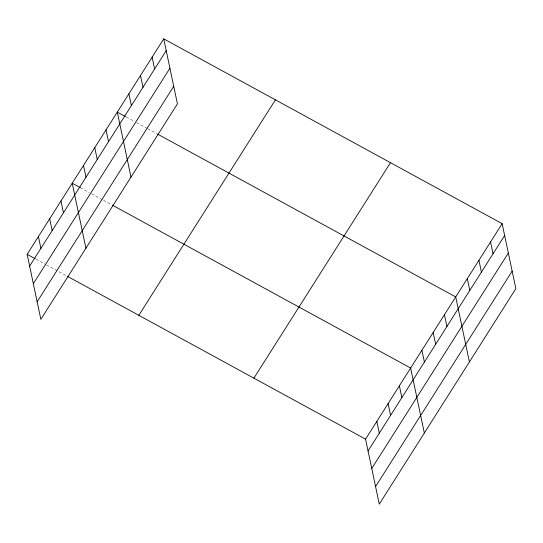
<?xml version="1.0" encoding="UTF-8"?>
<svg xmlns="http://www.w3.org/2000/svg" width="543" height="543" viewBox="0 0 543 543"><rect width="100%" height="100%" fill="white"/><g stroke="black" fill="none" stroke-linecap="round" stroke-linejoin="round"><path stroke-width="0.41" stroke-dasharray="2.71 2.04" d="M126.234 116.996L134.42 121.469M136.653 122.691L147.078 128.379M147.825 128.786L156.757 133.666M80.412 187.695L89.351 192.575M91.584 193.797L102.749 199.892M103.496 200.299L111.682 204.772M36.082 259.208L45.021 264.088M46.508 264.903L66.613 275.878"/><path stroke-width="0.81" d="M163.735 38.858L177.432 103.856L40.847 319.325L27.15 254.328L163.735 38.858L502.153 223.675L515.85 288.672L379.265 504.142L365.568 439.144L502.153 223.675M29.634 266.124L166.226 50.648M33.333 283.677L169.925 68.208M37.148 301.765L173.733 86.296M138.825 315.32L275.416 99.851M253.886 378.159L390.478 162.69M368.052 450.941L504.637 235.472M371.751 468.5L508.336 253.024M375.566 486.589L512.151 271.113M125.487 116.589L117.295 112.116L130.992 177.113M157.504 134.073L455.713 296.94L469.41 361.93M80.412 187.695L72.226 183.222L85.923 248.219M112.428 205.179L410.637 368.039L424.334 433.036M27.15 254.328L35.343 258.801M67.352 276.285L365.568 439.144M490.546 241.995L493.03 253.785M478.933 260.307L481.417 272.104M467.326 278.62L469.81 290.417M444.445 314.716L446.93 326.506M433.178 332.492L435.662 344.282M421.911 350.269L424.395 362.059M399.37 385.815L401.854 397.612M388.102 403.592L390.587 415.388M376.835 421.368L379.319 433.165M152.128 57.171L154.612 68.968M140.515 75.484L143.006 87.28M128.908 93.803L131.392 105.593M106.028 129.892L108.512 141.689M94.76 147.669L97.245 159.466M83.493 165.445L85.977 177.242M60.959 200.998L63.443 212.795M49.684 218.775L52.176 230.571M38.417 236.551L40.901 248.348"/></g></svg>
